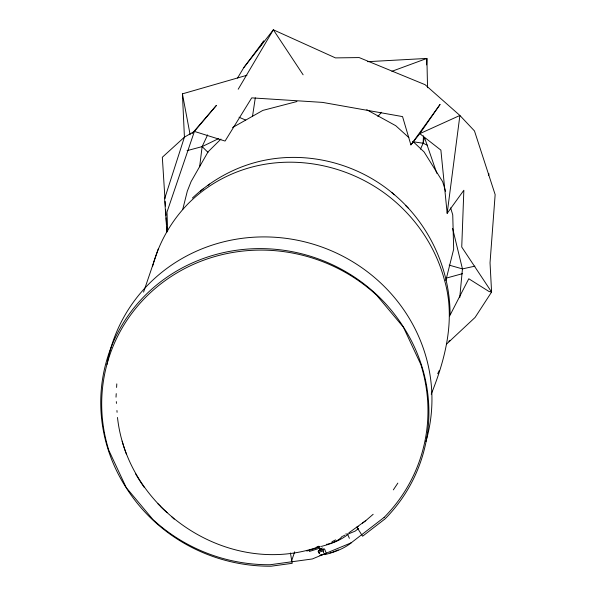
<?xml version="1.0" encoding="UTF-8"?>
<svg xmlns="http://www.w3.org/2000/svg" width="596" height="596" viewBox="0 0 596 596"><rect width="100%" height="100%" fill="white"/><g stroke="black" fill="none" stroke-linecap="round" stroke-linejoin="round"><path stroke-width="0.89" d="M420.456 149.171L423.138 143.241L423.465 135.866M426.609 64.889L426.892 58.43L367.665 61.679M116.019 397.174L116.227 393.628M116.593 387.43L116.801 383.884M345.769 533.956L347.602 534.195L347.565 534.724C340.115 540.624 330.229 544.185 321.244 546.42M351.141 542.434L351.104 542.963C343.661 548.864 333.775 552.425 324.783 554.653M459.74 297.62L462.451 268.9L452.617 228.447M199.638 166.776L202.133 146.609L207.617 134.897M446.464 344.175L475.101 317.422L491.596 292.04L461.736 247.035L463.852 190.251L447.164 213.346L459.896 115.468L425.067 84.677L359.15 57.574L335.466 57.894L273.355 29.8L243.742 67.698L237.521 78.061M252.54 116.183L255.289 97.826M427.354 145.201L423.138 143.241L424.434 137.304L436.816 173.287M182.801 209.166L187.308 191.167L191.1 181.564L208.071 151.831L220.952 139.054M445.823 280.582L453.675 249.202L452.744 214.858L450.621 207.877M342.253 536.258C338.744 541.026 331.92 542.926 326.429 544.558L326.422 544.178M488.497 175.596L488.996 173.816M152.546 266.397C158.827 242.877 171.104 221.176 188.098 203.743A145.409 139.203 18.8 0 1 251.028 167.312C300.377 153.895 355.089 167.491 393.837 200.457A159.475 152.665 18.8 0 1 444.37 279.718C455.776 318.197 445.756 358.092 431.221 394.18M143.576 292.122L158.238 249.039M291.556 561.007L294.685 551.807M437.717 373.722L439.304 370.444M449.667 315.932L468.784 278.764L489.055 291.519L491.596 292.04L490.031 262.821L495.149 194.594L474.476 130.941L459.896 115.468L419.808 133.653L410.897 144.88L402.546 116.593L322.525 102.393L251.713 97.863L225.072 141.058L194.415 131.411L184.425 137.147L162.328 157.262L164.95 198.691M238.199 89.229L273.355 29.8L303.118 74.798M259.804 47.091L263.805 40.908L243.742 67.698M393.345 489.86L397.845 483.11M410.897 144.88L440.094 104.419L419.808 133.653L440.884 150.118L447.164 213.346M319.978 550.317L319.389 548.774L319.896 548.156L320.469 549.698M377.894 116.54L381.477 112.286M192.128 133.549L216.452 105.35L194.415 131.411L166.992 212.064L167.64 230.674M192.396 198.051C212.452 179.195 237.603 165.636 264.669 160.257C309.153 151.265 357.034 163.796 391.945 192.65C428.241 222.174 449.98 267.865 450.099 314.621M373.163 514.281L365.81 520.613L348.876 532.824M322.399 547.933L319.694 550.436L323.673 549.013M319.084 553.408L318.19 551.196L321.609 548.305L319.389 548.774M321.311 554.489L319.97 555.621L326.332 553.364L324.544 548.931L318.19 551.196M358.658 528.421L355.164 531.118L347.565 534.277M200.308 191.182L203.616 188.671M207.937 185.363L209.598 184.089M356.52 527.706L358.189 526.439M362.51 523.132L365.81 520.613M232.544 127.559L262.851 110.402L296.942 101.529M342.976 536.154L344.898 535.133M331.987 541.704L335.623 539.894M187.099 150.639L202.133 146.609L218.62 138.607M448.751 341.225L450.442 340.458M338.193 549.899L334.855 551.322M316.312 547.255L318.845 546.204M391.9 71.304L426.892 58.43L427.548 87.731M331.965 552.395L334.162 551.598M306.791 551.054L319.635 547.031M309.25 551.486L319.896 548.156M321.028 555.032L324.224 554.027M320.231 546.308C231.054 578.694 128.974 512.523 117.673 419.07L117.494 417.468M166.91 231.881L164.608 198.811L184.425 137.147L182.421 93.863L246.938 75.26M446.411 278.079L462.518 273.653M474.908 266.159L462.451 268.9L449.19 265.138M329.975 552.797L330.601 552.797M413.103 141.744L423.138 143.241M239.018 117.226L245.716 120.094M366.749 109.753L395.751 125.711L408.871 137.601M412.834 141.341L424.076 151.928L442.649 181.683L445.577 191.286M405.779 205.709L408.133 207.959M391.945 192.65L394.224 194.832M171.894 516.963L174.174 519.146M157.985 503.836L160.339 506.093M202.133 146.609L208.034 152.405M356.795 527.087L362.614 536.206L385.053 518.885A164.325 157.314 18.8 0 0 403.976 327.875L376.784 295.37A164.325 157.314 18.8 0 0 178.48 272A164.325 157.314 18.8 0 0 108.874 450.457L126.62 488.429A164.325 157.314 18.8 0 0 271.15 566.2L292.211 563.317L290.416 552.969M347.602 534.195L349.368 538.315M322.868 549.728L323.755 551.941M323.65 552.41L323.062 550.935L319.031 552.201L319.627 553.669M182.421 93.863L190.131 134.756M116.324 401.63L116.451 403.403M116.943 410.525L117.069 412.305M165.122 201.455L165.42 206.06M165.651 209.74L166.001 215.268M166.172 218.032L166.582 224.476M166.753 227.232L167.044 231.837M107.034 364.38A164.325 157.314 18.8 0 1 304.079 241.7A164.325 157.314 18.8 0 1 425.924 441.509M167.126 512.657A148.709 142.362 18.8 0 1 160.458 506.421M144.381 487.558A148.709 142.362 18.8 0 1 135.516 473.641M126.456 454.249A148.709 142.362 18.8 0 1 122.195 441.167M384.115 517.41L351.178 542.822L312.326 558.966L270.212 564.725A164.325 157.314 18.8 0 1 152.874 519.451L125.681 486.947A164.325 157.314 18.8 0 1 177.534 270.517A164.325 157.314 18.8 0 1 403.038 326.392L420.783 364.372A164.325 157.314 18.8 0 1 384.115 517.41"/></g></svg>
